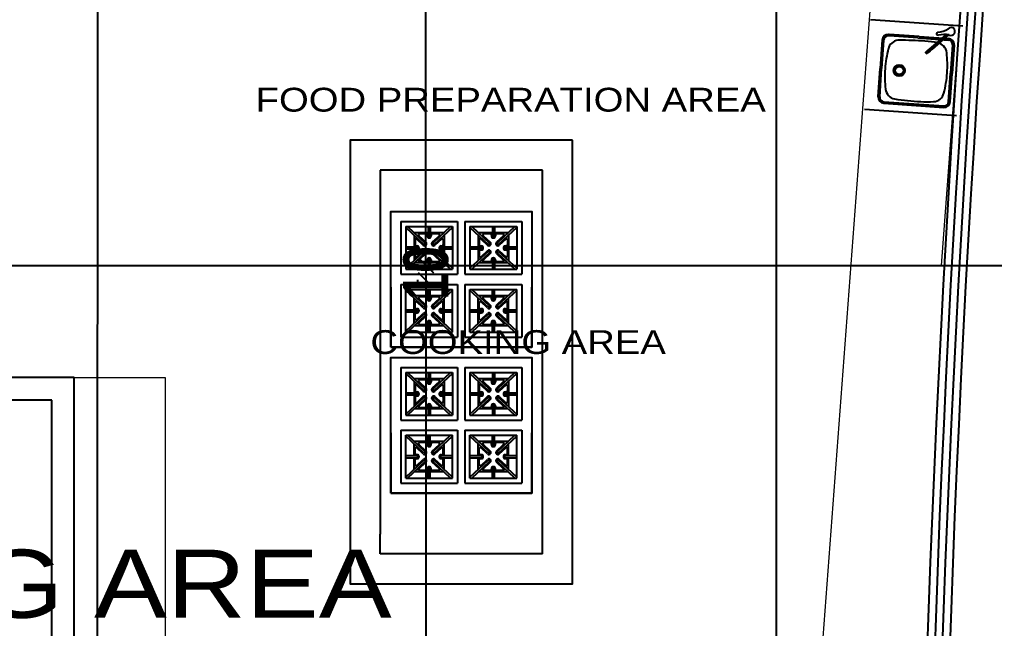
# Model space of a CAD drawing. Extents: x 285329 to 658348, y -83126 to -16980.
# Drawn here: x 347085 to 347735, y -40440 to -40034 of the extents above; entities that cross this region are included whole.
import ezdxf

# ---------------------------------------------------------------- set-up
doc = ezdxf.new("R2010")
doc.units = 0
doc.layers.get('0').update_dxf_attribs({"linetype": 'CONTINUOUS'})
doc.layers.get('DEFPOINTS').update_dxf_attribs({"color": 9, "linetype": 'CONTINUOUS'})
doc.layers.add('A-text function', color=30, linetype='CONTINUOUS', lineweight=20)
doc.layers.add('VIS', color=8, linetype='CONTINUOUS', lineweight=18)
for name, color, linetype in [('ARREDI', 7, 'CONTINUOUS'), ('AXIS', 1, 'CONTINUOUS'), ('FURNITURE', 4, 'CONTINUOUS'), ('hatch wall', 12, 'CONTINUOUS'), ('K_COMPONENTI', 252, 'CONTINUOUS'), ('proiezioni_finissime', 8, 'CONTINUOUS'), ('WALL', 7, 'CONTINUOUS'), ('WALL1', 2, 'CONTINUOUS')]:
    doc.layers.add(name, color=color, linetype=linetype)
doc.styles.add('ARIAL', font='BOD_CB.TTF', dxfattribs={"width": 1.2})
doc.styles.add('CITYBLUEPRINT', font='cityb___.ttf', dxfattribs={"width": 0.8})
doc.dimstyles.new('50', dxfattribs={"dimtxt": 30, "dimasz": 10, "dimexe": 5, "dimexo": 6, "dimgap": 5, "dimtad": 0, "dimdec": 0, "dimdsep": 46, "dimtxsty": 'CITYBLUEPRINT', "dimblk1": 'OBLIQUE', "dimblk2": 'OBLIQUE', "dimsah": 1, "dimcen": 0.05, "dimdle": 0.03, "dimclre": 22, "dimclrt": 7, "dimadec": 0, "dimazin": 0, "dimtfac": 1, "dimtdec": 0, "dimtix": 1, "dimtmove": 0, "dimatfit": 3, "dimldrblk": 'OBLIQUE', "dimfxl": 1, "dimtolj": 1, "dimtzin": 0, "dimarcsym": 0})

# ---------------------------------------------------------------- blocks, each defined once
blk = doc.blocks.new('cbcb')
at = {"layer": 'AXIS'}
for p, q in [((328671.27, -10741.78), (328670.74, -14326.06)), ((329123.22, -10741.85), (329122.69, -14326.13)), ((327245.11, -11829.25), (329571.96, -11829.25))]:
    blk.add_line(p, q, dxfattribs=at)
blk = doc.blocks.new('_Oblique')
at = {"color": 0, "lineweight": -2}
blk.add_line((-0.5, -0.5), (0.5, 0.5), dxfattribs=at)
blk = doc.blocks.new('*D2417')
at = {"layer": 'DEFPOINTS', "color": 0, "linetype": 'Continuous', "lineweight": 5, "transparency": 16777216}
for p in [(347357.82, -39343.08), (347356.02, -40198.29), (347356.02, -40198.29)]:
    blk.add_point(p, dxfattribs=at)
at = {"layer": 'VIS', "color": 22, "linetype": 'Continuous', "lineweight": -2, "transparency": 16777216}
for p, q in [((347351.82, -39343.08), (347351.02, -39343.08)), ((347350.02, -40198.29), (347351.02, -40198.29))]:
    blk.add_line(p, q, dxfattribs=at)
at = {"layer": 'VIS', "color": 0, "linetype": 'Continuous', "lineweight": -2, "transparency": 16777216}
for p, q in [((347356.02, -39343.05), (347356.02, -39738.67)), ((347356.02, -40198.32), (347356.02, -39802.71))]:
    blk.add_line(p, q, dxfattribs=at)
at = {"layer": 'VIS', "color": 0, "linetype": 'Continuous', "lineweight": -2, "transparency": 16777216, "xscale": 10, "yscale": 10, "zscale": 10}
for p, rotation in [((347356.02, -39343.08), 90), ((347356.02, -40198.29), 270)]:
    blk.add_blockref('_Oblique', p, dxfattribs=dict(at, rotation=rotation))
at = {"layer": 'VIS', "color": 7, "linetype": 'Continuous', "lineweight": 5, "transparency": 16777216, "insert": (347356.02, -39770.69), "char_height": 30, "attachment_point": 5, "rotation": 90, "style": 'CITYBLUEPRINT'}
blk.add_mtext('\\A1;855', dxfattribs=at)
blk = doc.blocks.new('*D2418')
at = {"layer": 'DEFPOINTS', "color": 0, "linetype": 'Continuous', "lineweight": 5, "transparency": 16777216}
for p in [(347356.02, -40198.29), (347356.02, -40208.29), (347356.02, -40208.29)]:
    blk.add_point(p, dxfattribs=at)
at = {"layer": 'VIS', "color": 0, "linetype": 'Continuous', "lineweight": -2, "transparency": 16777216}
for p, q in [((347356.02, -40198.29), (347356.02, -40188.29)), ((347356.02, -40198.29), (347356.02, -40208.29)), ((347356.02, -40208.29), (347356.02, -40218.29))]:
    blk.add_line(p, q, dxfattribs=at)
at = {"layer": 'VIS', "color": 22, "linetype": 'Continuous', "lineweight": -2, "transparency": 16777216}
for p, q in [((347350.02, -40198.29), (347351.02, -40198.29)), ((347350.02, -40208.29), (347351.02, -40208.29))]:
    blk.add_line(p, q, dxfattribs=at)
at = {"layer": 'VIS', "color": 0, "linetype": 'Continuous', "lineweight": -2, "transparency": 16777216, "xscale": 10, "yscale": 10, "zscale": 10}
for p, rotation in [((347356.02, -40198.29), 270), ((347356.02, -40208.29), 90)]:
    blk.add_blockref('_Oblique', p, dxfattribs=dict(at, rotation=rotation))
at = {"layer": 'VIS', "color": 7, "linetype": 'Continuous', "lineweight": 5, "transparency": 16777216, "insert": (347356.02, -40203.29), "char_height": 30, "attachment_point": 5, "rotation": 90, "style": 'CITYBLUEPRINT'}
blk.add_mtext('\\A1;10', dxfattribs=at)
blk = doc.blocks.new('*D2419')
at = {"layer": 'DEFPOINTS', "color": 0, "linetype": 'Continuous', "lineweight": 5, "transparency": 16777216}
for p in [(347356.02, -40208.29), (347356.02, -42483.29), (347359.48, -42483.29)]:
    blk.add_point(p, dxfattribs=at)
at = {"layer": 'VIS', "color": 22, "linetype": 'Continuous', "lineweight": -2, "transparency": 16777216}
for p, q in [((347350.02, -40208.29), (347351.02, -40208.29)), ((347353.48, -42483.29), (347351.02, -42483.29))]:
    blk.add_line(p, q, dxfattribs=at)
at = {"layer": 'VIS', "color": 0, "linetype": 'Continuous', "lineweight": -2, "transparency": 16777216}
for p, q in [((347356.02, -40208.26), (347356.02, -41307.35)), ((347356.02, -42483.32), (347356.02, -41384.24))]:
    blk.add_line(p, q, dxfattribs=at)
at = {"layer": 'VIS', "color": 0, "linetype": 'Continuous', "lineweight": -2, "transparency": 16777216, "xscale": 10, "yscale": 10, "zscale": 10}
for p, rotation in [((347356.02, -40208.29), 90), ((347356.02, -42483.29), 270)]:
    blk.add_blockref('_Oblique', p, dxfattribs=dict(at, rotation=rotation))
at = {"layer": 'VIS', "color": 7, "linetype": 'Continuous', "lineweight": 5, "transparency": 16777216, "insert": (347356.02, -41345.79), "char_height": 30, "attachment_point": 5, "rotation": 90, "style": 'CITYBLUEPRINT'}
blk.add_mtext('\\A1;2275', dxfattribs=at)

msp = doc.modelspace()

# ---------------------------------------------------------------- linework, layer by layer
at = {"layer": 'ARREDI', "color": 251, "ltscale": 100, "true_color": 0x575757}
for p, q in [((347339.21, -40169.13), (347339.21, -40204.26)), ((347339.21, -40169.13), (347376.99, -40169.13)), ((347342.54, -40172.46), (347342.54, -40200.93)), ((347342.54, -40172.46), (347373.66, -40172.46)), ((347343.77, -40172.46), (347355.56, -40183.43)), ((347357.43, -40172.46), (347357.43, -40178.69)), ((347358.77, -40172.46), (347358.77, -40178.69)), ((347372.43, -40172.46), (347360.64, -40183.43)), ((347373.66, -40172.46), (347373.66, -40200.93)), ((347376.99, -40169.13), (347376.99, -40204.26)), ((347381.99, -40169.13), (347419.77, -40169.13)), ((347381.99, -40169.13), (347381.99, -40204.26)), ((347385.32, -40172.46), (347416.43, -40172.46)), ((347385.32, -40172.46), (347385.32, -40200.93)), ((347386.55, -40172.46), (347398.34, -40183.43)), ((347400.21, -40172.46), (347400.21, -40178.69)), ((347401.54, -40172.46), (347401.54, -40178.69)), ((347415.2, -40172.46), (347403.41, -40183.43)), ((347416.43, -40172.46), (347416.43, -40200.93)), ((347419.77, -40169.13), (347419.77, -40204.26)), ((347342.54, -40173.14), (347354.66, -40184.4)), ((347348.1, -40178.3), (347348.1, -40186.03)), ((347357.43, -40176.69), (347348.33, -40176.69)), ((347351.26, -40178.52), (347356.02, -40182.94)), ((347356.1, -40177.36), (347351.72, -40177.36)), ((347356.77, -40178.03), (347356.77, -40178.69)), ((347367.87, -40176.69), (347358.77, -40176.69)), ((347359.43, -40178.03), (347359.43, -40178.69)), ((347364.48, -40177.36), (347360.1, -40177.36)), ((347364.94, -40178.52), (347360.18, -40182.94)), ((347373.66, -40173.14), (347361.54, -40184.4)), ((347368.1, -40178.3), (347368.1, -40186.03)), ((347385.32, -40173.14), (347397.43, -40184.4)), ((347390.88, -40178.3), (347390.88, -40186.03)), ((347400.21, -40176.69), (347391.1, -40176.69)), ((347394.04, -40178.52), (347398.8, -40182.94)), ((347398.88, -40177.36), (347394.5, -40177.36)), ((347399.54, -40178.03), (347399.54, -40178.69)), ((347410.65, -40176.69), (347401.54, -40176.69)), ((347402.21, -40178.03), (347402.21, -40178.69)), ((347407.26, -40177.36), (347402.88, -40177.36)), ((347407.71, -40178.52), (347402.96, -40182.94)), ((347416.43, -40173.14), (347404.32, -40184.4)), ((347410.88, -40178.3), (347410.88, -40186.03)), ((347348.77, -40181.37), (347348.77, -40184.69)), ((347349.43, -40185.36), (347350.1, -40185.36)), ((347349.89, -40180.88), (347354.2, -40184.89)), ((347366.31, -40180.88), (347362, -40184.89)), ((347366.1, -40185.36), (347366.77, -40185.36)), ((347367.43, -40181.37), (347367.43, -40184.69)), ((347391.54, -40181.37), (347391.54, -40184.69)), ((347392.21, -40185.36), (347392.88, -40185.36)), ((347392.67, -40180.88), (347396.98, -40184.89)), ((347409.09, -40180.88), (347404.78, -40184.89)), ((347408.88, -40185.36), (347409.54, -40185.36)), ((347410.21, -40181.37), (347410.21, -40184.69)), ((347342.54, -40186.03), (347350.1, -40186.03)), ((347342.54, -40187.36), (347350.1, -40187.36)), ((347354.66, -40188.99), (347342.54, -40200.25)), ((347355.56, -40189.96), (347343.77, -40200.93)), ((347348.1, -40187.36), (347348.1, -40195.08)), ((347348.77, -40188.69), (347348.77, -40192.02)), ((347349.43, -40188.03), (347350.1, -40188.03)), ((347354.2, -40188.5), (347349.89, -40192.51)), ((347356.02, -40190.45), (347351.26, -40194.87)), ((347360.18, -40190.45), (347364.94, -40194.87)), ((347360.64, -40189.96), (347372.43, -40200.93)), ((347361.54, -40188.99), (347373.66, -40200.25)), ((347362, -40188.5), (347366.31, -40192.51)), ((347366.1, -40186.03), (347373.66, -40186.03)), ((347366.1, -40187.36), (347373.66, -40187.36)), ((347366.1, -40188.03), (347366.77, -40188.03)), ((347367.43, -40188.69), (347367.43, -40192.02)), ((347368.1, -40187.36), (347368.1, -40195.08)), ((347385.32, -40186.03), (347392.88, -40186.03)), ((347385.32, -40187.36), (347392.88, -40187.36)), ((347397.43, -40188.99), (347385.32, -40200.25)), ((347398.34, -40189.96), (347386.55, -40200.93)), ((347390.88, -40187.36), (347390.88, -40195.08)), ((347391.54, -40188.69), (347391.54, -40192.02)), ((347392.21, -40188.03), (347392.88, -40188.03)), ((347396.98, -40188.5), (347392.67, -40192.51)), ((347398.8, -40190.45), (347394.04, -40194.87)), ((347402.96, -40190.45), (347407.71, -40194.87)), ((347403.41, -40189.96), (347415.2, -40200.93)), ((347404.32, -40188.99), (347416.43, -40200.25)), ((347404.78, -40188.5), (347409.09, -40192.51)), ((347408.88, -40186.03), (347416.43, -40186.03)), ((347408.88, -40187.36), (347416.43, -40187.36)), ((347408.88, -40188.03), (347409.54, -40188.03)), ((347410.21, -40188.69), (347410.21, -40192.02)), ((347410.88, -40187.36), (347410.88, -40195.08)), ((347357.43, -40196.69), (347348.33, -40196.69)), ((347356.1, -40196.03), (347351.72, -40196.03)), ((347356.77, -40194.69), (347356.77, -40195.36)), ((347357.43, -40194.69), (347357.43, -40200.93)), ((347358.77, -40194.69), (347358.77, -40200.93)), ((347367.87, -40196.69), (347358.77, -40196.69)), ((347359.43, -40194.69), (347359.43, -40195.36)), ((347364.48, -40196.03), (347360.1, -40196.03)), ((347400.21, -40196.69), (347391.1, -40196.69)), ((347398.88, -40196.03), (347394.5, -40196.03)), ((347399.54, -40194.69), (347399.54, -40195.36)), ((347400.21, -40194.69), (347400.21, -40200.93)), ((347401.54, -40194.69), (347401.54, -40200.93)), ((347410.65, -40196.69), (347401.54, -40196.69)), ((347402.21, -40194.69), (347402.21, -40195.36)), ((347407.26, -40196.03), (347402.88, -40196.03)), ((347339.21, -40204.26), (347376.99, -40204.26)), ((347342.54, -40200.93), (347373.66, -40200.93)), ((347381.99, -40204.26), (347419.77, -40204.26)), ((347385.32, -40200.93), (347416.43, -40200.93)), ((347339.21, -40210.93), (347339.21, -40246.06)), ((347339.21, -40210.93), (347376.99, -40210.93)), ((347376.99, -40210.93), (347376.99, -40246.06)), ((347381.99, -40210.93), (347419.77, -40210.93)), ((347381.99, -40210.93), (347381.99, -40246.06)), ((347419.77, -40210.93), (347419.77, -40246.06)), ((347342.54, -40242.73), (347342.54, -40214.26)), ((347342.54, -40214.26), (347373.66, -40214.26)), ((347354.66, -40226.2), (347342.54, -40214.94)), ((347355.56, -40225.23), (347343.77, -40214.26)), ((347357.43, -40220.49), (347357.43, -40214.26)), ((347358.77, -40220.49), (347358.77, -40214.26)), ((347360.64, -40225.23), (347372.43, -40214.26)), ((347361.54, -40226.2), (347373.66, -40214.94)), ((347373.66, -40242.73), (347373.66, -40214.26)), ((347385.32, -40214.26), (347416.43, -40214.26)), ((347385.32, -40242.73), (347385.32, -40214.26)), ((347397.43, -40226.2), (347385.32, -40214.94)), ((347398.34, -40225.23), (347386.55, -40214.26)), ((347400.21, -40220.49), (347400.21, -40214.26)), ((347401.54, -40220.49), (347401.54, -40214.26)), ((347403.41, -40225.23), (347415.2, -40214.26)), ((347404.32, -40226.2), (347416.43, -40214.94)), ((347416.43, -40242.73), (347416.43, -40214.26)), ((347348.1, -40227.83), (347348.1, -40220.1)), ((347357.43, -40218.49), (347348.33, -40218.49)), ((347348.77, -40226.49), (347348.77, -40223.17)), ((347354.2, -40226.69), (347349.89, -40222.68)), ((347356.02, -40224.74), (347351.26, -40220.32)), ((347356.1, -40219.16), (347351.72, -40219.16)), ((347356.77, -40220.49), (347356.77, -40219.83)), ((347367.87, -40218.49), (347358.77, -40218.49)), ((347359.43, -40220.49), (347359.43, -40219.83)), ((347364.48, -40219.16), (347360.1, -40219.16)), ((347360.18, -40224.74), (347364.94, -40220.32)), ((347362, -40226.69), (347366.31, -40222.68)), ((347367.43, -40226.49), (347367.43, -40223.17)), ((347368.1, -40227.83), (347368.1, -40220.1)), ((347390.88, -40227.83), (347390.88, -40220.1)), ((347400.21, -40218.49), (347391.1, -40218.49)), ((347391.54, -40226.49), (347391.54, -40223.17)), ((347396.98, -40226.69), (347392.67, -40222.68)), ((347398.8, -40224.74), (347394.04, -40220.32)), ((347398.88, -40219.16), (347394.5, -40219.16)), ((347399.54, -40220.49), (347399.54, -40219.83)), ((347410.65, -40218.49), (347401.54, -40218.49)), ((347402.21, -40220.49), (347402.21, -40219.83)), ((347407.26, -40219.16), (347402.88, -40219.16)), ((347402.96, -40224.74), (347407.71, -40220.32)), ((347404.78, -40226.69), (347409.09, -40222.68)), ((347410.21, -40226.49), (347410.21, -40223.17)), ((347410.88, -40227.83), (347410.88, -40220.1)), ((347342.54, -40227.83), (347350.1, -40227.83)), ((347342.54, -40229.16), (347350.1, -40229.16)), ((347342.54, -40242.05), (347354.66, -40230.79)), ((347348.1, -40236.88), (347348.1, -40229.16)), ((347348.77, -40233.82), (347348.77, -40230.49)), ((347349.43, -40227.16), (347350.1, -40227.16)), ((347349.43, -40229.83), (347350.1, -40229.83)), ((347349.89, -40234.31), (347354.2, -40230.3)), ((347373.66, -40242.05), (347361.54, -40230.79)), ((347366.31, -40234.31), (347362, -40230.3)), ((347366.1, -40227.16), (347366.77, -40227.16)), ((347366.1, -40227.83), (347373.66, -40227.83)), ((347366.1, -40229.16), (347373.66, -40229.16)), ((347366.1, -40229.83), (347366.77, -40229.83)), ((347367.43, -40233.82), (347367.43, -40230.49)), ((347368.1, -40236.88), (347368.1, -40229.16)), ((347385.32, -40227.83), (347392.88, -40227.83)), ((347385.32, -40229.16), (347392.88, -40229.16)), ((347385.32, -40242.05), (347397.43, -40230.79)), ((347390.88, -40236.88), (347390.88, -40229.16)), ((347391.54, -40233.82), (347391.54, -40230.49)), ((347392.21, -40227.16), (347392.88, -40227.16)), ((347392.21, -40229.83), (347392.88, -40229.83)), ((347392.67, -40234.31), (347396.98, -40230.3)), ((347416.43, -40242.05), (347404.32, -40230.79)), ((347409.09, -40234.31), (347404.78, -40230.3)), ((347408.88, -40227.16), (347409.54, -40227.16)), ((347408.88, -40227.83), (347416.43, -40227.83)), ((347408.88, -40229.16), (347416.43, -40229.16)), ((347408.88, -40229.83), (347409.54, -40229.83)), ((347410.21, -40233.82), (347410.21, -40230.49)), ((347410.88, -40236.88), (347410.88, -40229.16)), ((347343.77, -40242.73), (347355.56, -40231.76)), ((347351.26, -40236.67), (347356.02, -40232.25)), ((347356.77, -40237.16), (347356.77, -40236.49)), ((347357.43, -40242.73), (347357.43, -40236.49)), ((347358.77, -40242.73), (347358.77, -40236.49)), ((347359.43, -40237.16), (347359.43, -40236.49)), ((347364.94, -40236.67), (347360.18, -40232.25)), ((347372.43, -40242.73), (347360.64, -40231.76)), ((347386.55, -40242.73), (347398.34, -40231.76)), ((347394.04, -40236.67), (347398.8, -40232.25)), ((347399.54, -40237.16), (347399.54, -40236.49)), ((347400.21, -40242.73), (347400.21, -40236.49)), ((347401.54, -40242.73), (347401.54, -40236.49)), ((347402.21, -40237.16), (347402.21, -40236.49)), ((347407.71, -40236.67), (347402.96, -40232.25)), ((347415.2, -40242.73), (347403.41, -40231.76)), ((347342.54, -40242.73), (347373.66, -40242.73)), ((347357.43, -40238.49), (347348.33, -40238.49)), ((347356.1, -40237.83), (347351.72, -40237.83)), ((347367.87, -40238.49), (347358.77, -40238.49)), ((347364.48, -40237.83), (347360.1, -40237.83)), ((347385.32, -40242.73), (347416.43, -40242.73)), ((347400.21, -40238.49), (347391.1, -40238.49)), ((347398.88, -40237.83), (347394.5, -40237.83)), ((347410.65, -40238.49), (347401.54, -40238.49)), ((347407.26, -40237.83), (347402.88, -40237.83)), ((347339.21, -40246.06), (347376.99, -40246.06)), ((347381.99, -40246.06), (347419.77, -40246.06)), ((347339.21, -40266.39), (347339.21, -40301.53)), ((347339.21, -40266.39), (347376.99, -40266.39)), ((347342.54, -40269.73), (347342.54, -40298.19)), ((347342.54, -40269.73), (347373.66, -40269.73)), ((347343.77, -40269.73), (347355.56, -40280.69)), ((347357.43, -40269.73), (347357.43, -40275.96)), ((347358.77, -40269.73), (347358.77, -40275.96)), ((347372.43, -40269.73), (347360.64, -40280.69)), ((347373.66, -40269.73), (347373.66, -40298.19)), ((347376.99, -40266.39), (347376.99, -40301.53)), ((347381.99, -40266.39), (347419.77, -40266.39)), ((347381.99, -40266.39), (347381.99, -40301.53)), ((347385.32, -40269.73), (347416.43, -40269.73)), ((347385.32, -40269.73), (347385.32, -40298.19)), ((347386.55, -40269.73), (347398.34, -40280.69)), ((347400.21, -40269.73), (347400.21, -40275.96)), ((347401.54, -40269.73), (347401.54, -40275.96)), ((347415.2, -40269.73), (347403.41, -40280.69)), ((347416.43, -40269.73), (347416.43, -40298.19)), ((347419.77, -40266.39), (347419.77, -40301.53)), ((347342.54, -40270.4), (347354.66, -40281.67)), ((347348.1, -40275.57), (347348.1, -40283.29)), ((347357.43, -40273.96), (347348.33, -40273.96)), ((347351.26, -40275.78), (347356.02, -40280.2)), ((347356.1, -40274.63), (347351.72, -40274.63)), ((347356.77, -40275.29), (347356.77, -40275.96)), ((347367.87, -40273.96), (347358.77, -40273.96)), ((347359.43, -40275.29), (347359.43, -40275.96)), ((347364.48, -40274.63), (347360.1, -40274.63)), ((347364.94, -40275.78), (347360.18, -40280.2)), ((347373.66, -40270.4), (347361.54, -40281.67)), ((347368.1, -40275.57), (347368.1, -40283.29)), ((347385.32, -40270.4), (347397.43, -40281.67)), ((347390.88, -40275.57), (347390.88, -40283.29)), ((347400.21, -40273.96), (347391.1, -40273.96)), ((347394.04, -40275.78), (347398.8, -40280.2)), ((347398.88, -40274.63), (347394.5, -40274.63)), ((347399.54, -40275.29), (347399.54, -40275.96)), ((347410.65, -40273.96), (347401.54, -40273.96)), ((347402.21, -40275.29), (347402.21, -40275.96)), ((347407.26, -40274.63), (347402.88, -40274.63)), ((347407.71, -40275.78), (347402.96, -40280.2)), ((347416.43, -40270.4), (347404.32, -40281.67)), ((347410.88, -40275.57), (347410.88, -40283.29)), ((347348.77, -40278.63), (347348.77, -40281.96)), ((347349.43, -40282.63), (347350.1, -40282.63)), ((347349.89, -40278.14), (347354.2, -40282.16)), ((347366.31, -40278.14), (347362, -40282.16)), ((347366.1, -40282.63), (347366.77, -40282.63)), ((347367.43, -40278.63), (347367.43, -40281.96)), ((347391.54, -40278.63), (347391.54, -40281.96)), ((347392.21, -40282.63), (347392.88, -40282.63)), ((347392.67, -40278.14), (347396.98, -40282.16)), ((347409.09, -40278.14), (347404.78, -40282.16)), ((347408.88, -40282.63), (347409.54, -40282.63)), ((347410.21, -40278.63), (347410.21, -40281.96)), ((347342.54, -40283.29), (347350.1, -40283.29)), ((347342.54, -40284.63), (347350.1, -40284.63)), ((347354.66, -40286.25), (347342.54, -40297.52)), ((347355.56, -40287.23), (347343.77, -40298.19)), ((347348.1, -40284.63), (347348.1, -40292.35)), ((347348.77, -40285.96), (347348.77, -40289.29)), ((347349.43, -40285.29), (347350.1, -40285.29)), ((347354.2, -40285.76), (347349.89, -40289.78)), ((347356.02, -40287.72), (347351.26, -40292.14)), ((347360.18, -40287.72), (347364.94, -40292.14)), ((347360.64, -40287.23), (347372.43, -40298.19)), ((347361.54, -40286.25), (347373.66, -40297.52)), ((347362, -40285.76), (347366.31, -40289.78)), ((347366.1, -40283.29), (347373.66, -40283.29)), ((347366.1, -40284.63), (347373.66, -40284.63)), ((347366.1, -40285.29), (347366.77, -40285.29)), ((347367.43, -40285.96), (347367.43, -40289.29)), ((347368.1, -40284.63), (347368.1, -40292.35)), ((347385.32, -40283.29), (347392.88, -40283.29)), ((347385.32, -40284.63), (347392.88, -40284.63)), ((347397.43, -40286.25), (347385.32, -40297.52)), ((347398.34, -40287.23), (347386.55, -40298.19)), ((347390.88, -40284.63), (347390.88, -40292.35)), ((347391.54, -40285.96), (347391.54, -40289.29)), ((347392.21, -40285.29), (347392.88, -40285.29)), ((347396.98, -40285.76), (347392.67, -40289.78)), ((347398.8, -40287.72), (347394.04, -40292.14)), ((347402.96, -40287.72), (347407.71, -40292.14)), ((347403.41, -40287.23), (347415.2, -40298.19)), ((347404.32, -40286.25), (347416.43, -40297.52)), ((347404.78, -40285.76), (347409.09, -40289.78)), ((347408.88, -40283.29), (347416.43, -40283.29)), ((347408.88, -40284.63), (347416.43, -40284.63)), ((347408.88, -40285.29), (347409.54, -40285.29)), ((347410.21, -40285.96), (347410.21, -40289.29)), ((347410.88, -40284.63), (347410.88, -40292.35)), ((347357.43, -40293.96), (347348.33, -40293.96)), ((347356.1, -40293.29), (347351.72, -40293.29)), ((347356.77, -40291.96), (347356.77, -40292.63)), ((347357.43, -40291.96), (347357.43, -40298.19)), ((347358.77, -40291.96), (347358.77, -40298.19)), ((347367.87, -40293.96), (347358.77, -40293.96)), ((347359.43, -40291.96), (347359.43, -40292.63)), ((347364.48, -40293.29), (347360.1, -40293.29)), ((347400.21, -40293.96), (347391.1, -40293.96)), ((347398.88, -40293.29), (347394.5, -40293.29)), ((347399.54, -40291.96), (347399.54, -40292.63)), ((347400.21, -40291.96), (347400.21, -40298.19)), ((347401.54, -40291.96), (347401.54, -40298.19)), ((347410.65, -40293.96), (347401.54, -40293.96)), ((347402.21, -40291.96), (347402.21, -40292.63)), ((347407.26, -40293.29), (347402.88, -40293.29)), ((347339.21, -40301.53), (347376.99, -40301.53)), ((347342.54, -40298.19), (347373.66, -40298.19)), ((347381.99, -40301.53), (347419.77, -40301.53)), ((347385.32, -40298.19), (347416.43, -40298.19)), ((347339.21, -40308.19), (347339.21, -40343.33)), ((347339.21, -40308.19), (347376.99, -40308.19)), ((347376.99, -40308.19), (347376.99, -40343.33)), ((347381.99, -40308.19), (347419.77, -40308.19)), ((347381.99, -40308.19), (347381.99, -40343.33)), ((347419.77, -40308.19), (347419.77, -40343.33)), ((347342.54, -40339.99), (347342.54, -40311.53)), ((347342.54, -40311.53), (347373.66, -40311.53)), ((347354.66, -40323.47), (347342.54, -40312.2)), ((347355.56, -40322.49), (347343.77, -40311.53)), ((347357.43, -40317.76), (347357.43, -40311.53)), ((347358.77, -40317.76), (347358.77, -40311.53)), ((347360.64, -40322.49), (347372.43, -40311.53)), ((347361.54, -40323.47), (347373.66, -40312.2)), ((347373.66, -40339.99), (347373.66, -40311.53)), ((347385.32, -40311.53), (347416.43, -40311.53)), ((347385.32, -40339.99), (347385.32, -40311.53)), ((347397.43, -40323.47), (347385.32, -40312.2)), ((347398.34, -40322.49), (347386.55, -40311.53)), ((347400.21, -40317.76), (347400.21, -40311.53)), ((347401.54, -40317.76), (347401.54, -40311.53)), ((347403.41, -40322.49), (347415.2, -40311.53)), ((347404.32, -40323.47), (347416.43, -40312.2)), ((347416.43, -40339.99), (347416.43, -40311.53)), ((347348.1, -40325.09), (347348.1, -40317.37)), ((347357.43, -40315.76), (347348.33, -40315.76)), ((347348.77, -40323.76), (347348.77, -40320.43)), ((347354.2, -40323.96), (347349.89, -40319.94)), ((347356.02, -40322), (347351.26, -40317.58)), ((347356.1, -40316.43), (347351.72, -40316.43)), ((347356.77, -40317.76), (347356.77, -40317.09)), ((347367.87, -40315.76), (347358.77, -40315.76)), ((347359.43, -40317.76), (347359.43, -40317.09)), ((347364.48, -40316.43), (347360.1, -40316.43)), ((347360.18, -40322), (347364.94, -40317.58)), ((347362, -40323.96), (347366.31, -40319.94)), ((347367.43, -40323.76), (347367.43, -40320.43)), ((347368.1, -40325.09), (347368.1, -40317.37)), ((347390.88, -40325.09), (347390.88, -40317.37)), ((347400.21, -40315.76), (347391.1, -40315.76)), ((347391.54, -40323.76), (347391.54, -40320.43)), ((347396.98, -40323.96), (347392.67, -40319.94)), ((347398.8, -40322), (347394.04, -40317.58)), ((347398.88, -40316.43), (347394.5, -40316.43)), ((347399.54, -40317.76), (347399.54, -40317.09)), ((347410.65, -40315.76), (347401.54, -40315.76)), ((347402.21, -40317.76), (347402.21, -40317.09)), ((347407.26, -40316.43), (347402.88, -40316.43)), ((347402.96, -40322), (347407.71, -40317.58)), ((347404.78, -40323.96), (347409.09, -40319.94)), ((347410.21, -40323.76), (347410.21, -40320.43)), ((347410.88, -40325.09), (347410.88, -40317.37)), ((347342.54, -40325.09), (347350.1, -40325.09)), ((347342.54, -40326.43), (347350.1, -40326.43)), ((347342.54, -40339.32), (347354.66, -40328.05)), ((347348.1, -40334.15), (347348.1, -40326.43)), ((347348.77, -40331.09), (347348.77, -40327.76)), ((347349.43, -40324.43), (347350.1, -40324.43)), ((347349.43, -40327.09), (347350.1, -40327.09)), ((347349.89, -40331.58), (347354.2, -40327.56)), ((347373.66, -40339.32), (347361.54, -40328.05)), ((347366.31, -40331.58), (347362, -40327.56)), ((347366.1, -40324.43), (347366.77, -40324.43)), ((347366.1, -40325.09), (347373.66, -40325.09)), ((347366.1, -40326.43), (347373.66, -40326.43)), ((347366.1, -40327.09), (347366.77, -40327.09)), ((347367.43, -40331.09), (347367.43, -40327.76)), ((347368.1, -40334.15), (347368.1, -40326.43)), ((347385.32, -40325.09), (347392.88, -40325.09)), ((347385.32, -40326.43), (347392.88, -40326.43)), ((347385.32, -40339.32), (347397.43, -40328.05)), ((347390.88, -40334.15), (347390.88, -40326.43)), ((347391.54, -40331.09), (347391.54, -40327.76)), ((347392.21, -40324.43), (347392.88, -40324.43)), ((347392.21, -40327.09), (347392.88, -40327.09)), ((347392.67, -40331.58), (347396.98, -40327.56)), ((347416.43, -40339.32), (347404.32, -40328.05)), ((347409.09, -40331.58), (347404.78, -40327.56)), ((347408.88, -40324.43), (347409.54, -40324.43)), ((347408.88, -40325.09), (347416.43, -40325.09)), ((347408.88, -40326.43), (347416.43, -40326.43)), ((347408.88, -40327.09), (347409.54, -40327.09)), ((347410.21, -40331.09), (347410.21, -40327.76)), ((347410.88, -40334.15), (347410.88, -40326.43)), ((347343.77, -40339.99), (347355.56, -40329.03)), ((347351.26, -40333.94), (347356.02, -40329.52)), ((347356.77, -40334.43), (347356.77, -40333.76)), ((347357.43, -40339.99), (347357.43, -40333.76)), ((347358.77, -40339.99), (347358.77, -40333.76)), ((347359.43, -40334.43), (347359.43, -40333.76)), ((347364.94, -40333.94), (347360.18, -40329.52)), ((347372.43, -40339.99), (347360.64, -40329.03)), ((347386.55, -40339.99), (347398.34, -40329.03)), ((347394.04, -40333.94), (347398.8, -40329.52)), ((347399.54, -40334.43), (347399.54, -40333.76)), ((347400.21, -40339.99), (347400.21, -40333.76)), ((347401.54, -40339.99), (347401.54, -40333.76)), ((347402.21, -40334.43), (347402.21, -40333.76)), ((347407.71, -40333.94), (347402.96, -40329.52)), ((347415.2, -40339.99), (347403.41, -40329.03)), ((347342.54, -40339.99), (347373.66, -40339.99)), ((347357.43, -40335.76), (347348.33, -40335.76)), ((347356.1, -40335.09), (347351.72, -40335.09)), ((347367.87, -40335.76), (347358.77, -40335.76)), ((347364.48, -40335.09), (347360.1, -40335.09)), ((347385.32, -40339.99), (347416.43, -40339.99)), ((347400.21, -40335.76), (347391.1, -40335.76)), ((347398.88, -40335.09), (347394.5, -40335.09)), ((347410.65, -40335.76), (347401.54, -40335.76)), ((347407.26, -40335.09), (347402.88, -40335.09)), ((347339.21, -40343.33), (347376.99, -40343.33)), ((347381.99, -40343.33), (347419.77, -40343.33))]:
    msp.add_line(p, q, dxfattribs=at)
at = {"layer": 'ARREDI', "color": 7, "ltscale": 100}
for p, q in [((347332.54, -40212.73), (347332.54, -40252.73)), ((347426.43, -40252.73), (347426.43, -40212.73)), ((347332.54, -40309.99), (347332.54, -40349.99)), ((347426.43, -40349.99), (347426.43, -40309.99))]:
    msp.add_line(p, q, dxfattribs=at)
at = {"layer": 'ARREDI', "color": 251, "ltscale": 100, "true_color": 0x575757}
for centre, radius, start, end in [((347351.72, -40178.03), 0.667, 90, 227.07717), ((347356.1, -40178.03), 0.667, 0, 90), ((347358.1, -40178.69), 1.33, 180, 0), ((347358.1, -40178.69), 0.667, 180, 0), ((347360.1, -40178.03), 0.667, 90, 180), ((347364.48, -40178.03), 0.667, 312.92283, 90), ((347394.5, -40178.03), 0.667, 90, 227.07717), ((347398.88, -40178.03), 0.667, 0, 90), ((347400.88, -40178.69), 1.33, 180, 0), ((347400.88, -40178.69), 0.667, 180, 0), ((347402.88, -40178.03), 0.667, 90, 180), ((347407.26, -40178.03), 0.667, 312.92283, 90), ((347349.43, -40181.37), 0.667, 47.07717, 180), ((347349.43, -40184.69), 0.667, 180, 270), ((347350.1, -40186.69), 1.33, 270, 90), ((347355.11, -40183.91), 1.33, 227.07717, 47.07717), ((347355.11, -40183.91), 0.667, 227.07717, 47.07717), ((347361.09, -40183.91), 1.33, 132.92283, 312.92283), ((347361.09, -40183.91), 0.667, 132.92283, 312.92283), ((347366.1, -40186.69), 1.33, 90, 270), ((347366.77, -40181.37), 0.667, 0, 132.92283), ((347366.77, -40184.69), 0.667, 270, 0), ((347392.21, -40181.37), 0.667, 47.07717, 180), ((347392.21, -40184.69), 0.667, 180, 270), ((347392.88, -40186.69), 1.33, 270, 90), ((347397.89, -40183.91), 1.33, 227.07717, 47.07717), ((347397.89, -40183.91), 0.667, 227.07717, 47.07717), ((347403.87, -40183.91), 1.33, 132.92283, 312.92283), ((347403.87, -40183.91), 0.667, 132.92283, 312.92283), ((347408.88, -40186.69), 1.33, 90, 270), ((347409.54, -40181.37), 0.667, 0, 132.92283), ((347409.54, -40184.69), 0.667, 270, 0), ((347349.43, -40188.69), 0.667, 90, 180), ((347349.43, -40192.02), 0.667, 180, 312.92283), ((347350.1, -40186.69), 0.667, 270, 90), ((347355.11, -40189.47), 1.33, 312.92283, 132.92283), ((347355.11, -40189.47), 0.667, 312.92283, 132.92283), ((347361.09, -40189.47), 1.33, 47.07717, 227.07717), ((347361.09, -40189.47), 0.667, 47.07717, 227.07717), ((347366.1, -40186.69), 0.667, 90, 270), ((347366.77, -40192.02), 0.667, 227.07717, 0), ((347366.77, -40188.69), 0.667, 0, 90), ((347392.21, -40188.69), 0.667, 90, 180), ((347392.21, -40192.02), 0.667, 180, 312.92283), ((347392.88, -40186.69), 0.667, 270, 90), ((347397.89, -40189.47), 1.33, 312.92283, 132.92283), ((347397.89, -40189.47), 0.667, 312.92283, 132.92283), ((347403.87, -40189.47), 1.33, 47.07717, 227.07717), ((347403.87, -40189.47), 0.667, 47.07717, 227.07717), ((347408.88, -40186.69), 0.667, 90, 270), ((347409.54, -40192.02), 0.667, 227.07717, 0), ((347409.54, -40188.69), 0.667, 0, 90), ((347351.72, -40195.36), 0.667, 132.92283, 270), ((347356.1, -40195.36), 0.667, 270, 0), ((347358.1, -40194.69), 1.33, 0, 180), ((347358.1, -40194.69), 0.667, 0, 180), ((347360.1, -40195.36), 0.667, 180, 270), ((347364.48, -40195.36), 0.667, 270, 47.07717), ((347394.5, -40195.36), 0.667, 132.92283, 270), ((347398.88, -40195.36), 0.667, 270, 0), ((347400.88, -40194.69), 1.33, 0, 180), ((347400.88, -40194.69), 0.667, 0, 180), ((347402.88, -40195.36), 0.667, 180, 270), ((347407.26, -40195.36), 0.667, 270, 47.07717), ((347349.43, -40223.17), 0.667, 47.07717, 180), ((347351.72, -40219.83), 0.667, 90, 227.07717), ((347356.1, -40219.83), 0.667, 0, 90), ((347358.1, -40220.49), 1.33, 180, 0), ((347358.1, -40220.49), 0.667, 180, 0), ((347360.1, -40219.83), 0.667, 90, 180), ((347364.48, -40219.83), 0.667, 312.92283, 90), ((347366.77, -40223.17), 0.667, 0, 132.92283), ((347392.21, -40223.17), 0.667, 47.07717, 180), ((347394.5, -40219.83), 0.667, 90, 227.07717), ((347398.88, -40219.83), 0.667, 0, 90), ((347400.88, -40220.49), 1.33, 180, 0), ((347400.88, -40220.49), 0.667, 180, 0), ((347402.88, -40219.83), 0.667, 90, 180), ((347407.26, -40219.83), 0.667, 312.92283, 90), ((347409.54, -40223.17), 0.667, 0, 132.92283), ((347349.43, -40226.49), 0.667, 180, 270), ((347349.43, -40230.49), 0.667, 90, 180), ((347350.1, -40228.49), 1.33, 270, 90), ((347350.1, -40228.49), 0.667, 270, 90), ((347355.11, -40225.71), 1.33, 227.07717, 47.07717), ((347355.11, -40231.27), 1.33, 312.92283, 132.92283), ((347355.11, -40225.71), 0.667, 227.07717, 47.07717), ((347355.11, -40231.27), 0.667, 312.92283, 132.92283), ((347361.09, -40225.71), 1.33, 132.92283, 312.92283), ((347361.09, -40231.27), 1.33, 47.07717, 227.07717), ((347361.09, -40225.71), 0.667, 132.92283, 312.92283), ((347361.09, -40231.27), 0.667, 47.07717, 227.07717), ((347366.1, -40228.49), 1.33, 90, 270), ((347366.1, -40228.49), 0.667, 90, 270), ((347366.77, -40226.49), 0.667, 270, 0), ((347366.77, -40230.49), 0.667, 0, 90), ((347392.21, -40226.49), 0.667, 180, 270), ((347392.21, -40230.49), 0.667, 90, 180), ((347392.88, -40228.49), 1.33, 270, 90), ((347392.88, -40228.49), 0.667, 270, 90), ((347397.89, -40225.71), 1.33, 227.07717, 47.07717), ((347397.89, -40231.27), 1.33, 312.92283, 132.92283), ((347397.89, -40225.71), 0.667, 227.07717, 47.07717), ((347397.89, -40231.27), 0.667, 312.92283, 132.92283), ((347403.87, -40225.71), 1.33, 132.92283, 312.92283), ((347403.87, -40231.27), 1.33, 47.07717, 227.07717), ((347403.87, -40225.71), 0.667, 132.92283, 312.92283), ((347403.87, -40231.27), 0.667, 47.07717, 227.07717), ((347408.88, -40228.49), 1.33, 90, 270), ((347408.88, -40228.49), 0.667, 90, 270), ((347409.54, -40226.49), 0.667, 270, 0), ((347409.54, -40230.49), 0.667, 0, 90), ((347349.43, -40233.82), 0.667, 180, 312.92283), ((347351.72, -40237.16), 0.667, 132.92283, 270), ((347356.1, -40237.16), 0.667, 270, 0), ((347358.1, -40236.49), 1.33, 0, 180), ((347358.1, -40236.49), 0.667, 0, 180), ((347360.1, -40237.16), 0.667, 180, 270), ((347364.48, -40237.16), 0.667, 270, 47.07717), ((347366.77, -40233.82), 0.667, 227.07717, 0), ((347392.21, -40233.82), 0.667, 180, 312.92283), ((347394.5, -40237.16), 0.667, 132.92283, 270), ((347398.88, -40237.16), 0.667, 270, 0), ((347400.88, -40236.49), 1.33, 0, 180), ((347400.88, -40236.49), 0.667, 0, 180), ((347402.88, -40237.16), 0.667, 180, 270), ((347407.26, -40237.16), 0.667, 270, 47.07717), ((347409.54, -40233.82), 0.667, 227.07717, 0), ((347351.72, -40275.29), 0.667, 90, 227.07717), ((347356.1, -40275.29), 0.667, 0, 90), ((347358.1, -40275.96), 1.33, 180, 0), ((347358.1, -40275.96), 0.667, 180, 0), ((347360.1, -40275.29), 0.667, 90, 180), ((347364.48, -40275.29), 0.667, 312.92283, 90), ((347394.5, -40275.29), 0.667, 90, 227.07717), ((347398.88, -40275.29), 0.667, 0, 90), ((347400.88, -40275.96), 1.33, 180, 0), ((347400.88, -40275.96), 0.667, 180, 0), ((347402.88, -40275.29), 0.667, 90, 180), ((347407.26, -40275.29), 0.667, 312.92283, 90), ((347349.43, -40278.63), 0.667, 47.07717, 180), ((347349.43, -40281.96), 0.667, 180, 270), ((347350.1, -40283.96), 1.33, 270, 90), ((347355.11, -40281.18), 1.33, 227.07717, 47.07717), ((347355.11, -40281.18), 0.667, 227.07717, 47.07717), ((347361.09, -40281.18), 1.33, 132.92283, 312.92283), ((347361.09, -40281.18), 0.667, 132.92283, 312.92283), ((347366.1, -40283.96), 1.33, 90, 270), ((347366.77, -40278.63), 0.667, 0, 132.92283), ((347366.77, -40281.96), 0.667, 270, 0), ((347392.21, -40278.63), 0.667, 47.07717, 180), ((347392.21, -40281.96), 0.667, 180, 270), ((347392.88, -40283.96), 1.33, 270, 90), ((347397.89, -40281.18), 1.33, 227.07717, 47.07717), ((347397.89, -40281.18), 0.667, 227.07717, 47.07717), ((347403.87, -40281.18), 1.33, 132.92283, 312.92283), ((347403.87, -40281.18), 0.667, 132.92283, 312.92283), ((347408.88, -40283.96), 1.33, 90, 270), ((347409.54, -40278.63), 0.667, 0, 132.92283), ((347409.54, -40281.96), 0.667, 270, 0), ((347349.43, -40285.96), 0.667, 90, 180), ((347349.43, -40289.29), 0.667, 180, 312.92283), ((347350.1, -40283.96), 0.667, 270, 90), ((347355.11, -40286.74), 1.33, 312.92283, 132.92283), ((347355.11, -40286.74), 0.667, 312.92283, 132.92283), ((347361.09, -40286.74), 1.33, 47.07717, 227.07717), ((347361.09, -40286.74), 0.667, 47.07717, 227.07717), ((347366.1, -40283.96), 0.667, 90, 270), ((347366.77, -40289.29), 0.667, 227.07717, 0), ((347366.77, -40285.96), 0.667, 0, 90), ((347392.21, -40285.96), 0.667, 90, 180), ((347392.21, -40289.29), 0.667, 180, 312.92283), ((347392.88, -40283.96), 0.667, 270, 90), ((347397.89, -40286.74), 1.33, 312.92283, 132.92283), ((347397.89, -40286.74), 0.667, 312.92283, 132.92283), ((347403.87, -40286.74), 1.33, 47.07717, 227.07717), ((347403.87, -40286.74), 0.667, 47.07717, 227.07717), ((347408.88, -40283.96), 0.667, 90, 270), ((347409.54, -40289.29), 0.667, 227.07717, 0), ((347409.54, -40285.96), 0.667, 0, 90), ((347351.72, -40292.63), 0.667, 132.92283, 270), ((347356.1, -40292.63), 0.667, 270, 0), ((347358.1, -40291.96), 1.33, 0, 180), ((347358.1, -40291.96), 0.667, 0, 180), ((347360.1, -40292.63), 0.667, 180, 270), ((347364.48, -40292.63), 0.667, 270, 47.07717), ((347394.5, -40292.63), 0.667, 132.92283, 270), ((347398.88, -40292.63), 0.667, 270, 0), ((347400.88, -40291.96), 1.33, 0, 180), ((347400.88, -40291.96), 0.667, 0, 180), ((347402.88, -40292.63), 0.667, 180, 270), ((347407.26, -40292.63), 0.667, 270, 47.07717), ((347349.43, -40320.43), 0.667, 47.07717, 180), ((347351.72, -40317.09), 0.667, 90, 227.07717), ((347356.1, -40317.09), 0.667, 0, 90), ((347358.1, -40317.76), 1.33, 180, 0), ((347358.1, -40317.76), 0.667, 180, 0), ((347360.1, -40317.09), 0.667, 90, 180), ((347364.48, -40317.09), 0.667, 312.92283, 90), ((347366.77, -40320.43), 0.667, 0, 132.92283), ((347392.21, -40320.43), 0.667, 47.07717, 180), ((347394.5, -40317.09), 0.667, 90, 227.07717), ((347398.88, -40317.09), 0.667, 0, 90), ((347400.88, -40317.76), 1.33, 180, 0), ((347400.88, -40317.76), 0.667, 180, 0), ((347402.88, -40317.09), 0.667, 90, 180), ((347407.26, -40317.09), 0.667, 312.92283, 90), ((347409.54, -40320.43), 0.667, 0, 132.92283), ((347349.43, -40323.76), 0.667, 180, 270), ((347349.43, -40327.76), 0.667, 90, 180), ((347350.1, -40325.76), 1.33, 270, 90), ((347350.1, -40325.76), 0.667, 270, 90), ((347355.11, -40322.98), 1.33, 227.07717, 47.07717), ((347355.11, -40328.54), 1.33, 312.92283, 132.92283), ((347355.11, -40322.98), 0.667, 227.07717, 47.07717), ((347355.11, -40328.54), 0.667, 312.92283, 132.92283), ((347361.09, -40322.98), 1.33, 132.92283, 312.92283), ((347361.09, -40328.54), 1.33, 47.07717, 227.07717), ((347361.09, -40322.98), 0.667, 132.92283, 312.92283), ((347361.09, -40328.54), 0.667, 47.07717, 227.07717), ((347366.1, -40325.76), 1.33, 90, 270), ((347366.1, -40325.76), 0.667, 90, 270), ((347366.77, -40323.76), 0.667, 270, 0), ((347366.77, -40327.76), 0.667, 0, 90), ((347392.21, -40323.76), 0.667, 180, 270), ((347392.21, -40327.76), 0.667, 90, 180), ((347392.88, -40325.76), 1.33, 270, 90), ((347392.88, -40325.76), 0.667, 270, 90), ((347397.89, -40322.98), 1.33, 227.07717, 47.07717), ((347397.89, -40328.54), 1.33, 312.92283, 132.92283), ((347397.89, -40322.98), 0.667, 227.07717, 47.07717), ((347397.89, -40328.54), 0.667, 312.92283, 132.92283), ((347403.87, -40322.98), 1.33, 132.92283, 312.92283), ((347403.87, -40328.54), 1.33, 47.07717, 227.07717), ((347403.87, -40322.98), 0.667, 132.92283, 312.92283), ((347403.87, -40328.54), 0.667, 47.07717, 227.07717), ((347408.88, -40325.76), 1.33, 90, 270), ((347408.88, -40325.76), 0.667, 90, 270), ((347409.54, -40323.76), 0.667, 270, 0), ((347409.54, -40327.76), 0.667, 0, 90), ((347349.43, -40331.09), 0.667, 180, 312.92283), ((347351.72, -40334.43), 0.667, 132.92283, 270), ((347356.1, -40334.43), 0.667, 270, 0), ((347358.1, -40333.76), 1.33, 0, 180), ((347358.1, -40333.76), 0.667, 0, 180), ((347360.1, -40334.43), 0.667, 180, 270), ((347364.48, -40334.43), 0.667, 270, 47.07717), ((347366.77, -40331.09), 0.667, 227.07717, 0), ((347392.21, -40331.09), 0.667, 180, 312.92283), ((347394.5, -40334.43), 0.667, 132.92283, 270), ((347398.88, -40334.43), 0.667, 270, 0), ((347400.88, -40333.76), 1.33, 0, 180), ((347400.88, -40333.76), 0.667, 0, 180), ((347402.88, -40334.43), 0.667, 180, 270), ((347407.26, -40334.43), 0.667, 270, 47.07717), ((347409.54, -40331.09), 0.667, 227.07717, 0)]:
    msp.add_arc(centre, radius, start, end, dxfattribs=at)
at = {"layer": 'FURNITURE'}
for radius in [11924.27, 11914.27]:
    msp.add_arc((359612.1, -40858.33), radius, 175.261309, 184.738691, dxfattribs=at)
at = {"layer": 'hatch wall'}
msp.add_lwpolyline([(347453.52, -40114.82), (347305.46, -40114.82), (347305.46, -40410.61), (347453.52, -40410.61)], close=True, dxfattribs=at)
at = {"layer": 'K_COMPONENTI', "linetype": 'Continuous'}
for p, q in [((347713.45, -40038.83), (347652.05, -40034.61)), ((347713.45, -40038.83), (347652.05, -40034.61)), ((347659.74, -40048.11), (347658.44, -40067.07)), ((347660.74, -40048.18), (347659.43, -40067.14)), ((347667.85, -40045.66), (347663.94, -40045.39)), ((347664.37, -40044.42), (347664.01, -40044.4)), ((347684.52, -40045.81), (347664.37, -40044.42)), ((347683.53, -40046.74), (347667.85, -40045.66)), ((347689.57, -40055.74), (347689.02, -40056.22)), ((347689.68, -40055.54), (347689.19, -40055.97)), ((347689.57, -40055.74), (347690.51, -40054.92)), ((347689.57, -40055.74), (347689.68, -40055.54)), ((347689.6, -40056.01), (347689.57, -40055.74)), ((347689.6, -40056.01), (347690.62, -40055.12)), ((347689.68, -40055.54), (347690.52, -40054.81)), ((347689.75, -40056.27), (347690.8, -40055.36)), ((347689.99, -40056.46), (347691.01, -40055.57)), ((347690.25, -40056.53), (347691.2, -40055.7)), ((347690.46, -40056.45), (347691.31, -40055.71)), ((347690.51, -40054.92), (347691.61, -40053.96)), ((347690.51, -40054.92), (347690.52, -40054.81)), ((347690.62, -40055.12), (347690.51, -40054.92)), ((347690.52, -40054.81), (347691.5, -40053.96)), ((347690.62, -40055.12), (347691.8, -40054.09)), ((347690.8, -40055.36), (347690.62, -40055.12)), ((347690.8, -40055.36), (347692.01, -40054.31)), ((347691.01, -40055.57), (347690.8, -40055.36)), ((347691.01, -40055.57), (347692.19, -40054.55)), ((347691.2, -40055.7), (347691.01, -40055.57)), ((347691.2, -40055.7), (347692.29, -40054.75)), ((347691.31, -40055.71), (347691.2, -40055.7)), ((347691.31, -40055.71), (347692.29, -40054.86)), ((347692.34, -40053.22), (347691.5, -40053.96)), ((347691.61, -40053.96), (347691.5, -40053.96)), ((347691.61, -40053.96), (347692.52, -40053.17)), ((347691.8, -40054.09), (347691.61, -40053.96)), ((347691.8, -40054.09), (347692.79, -40053.23)), ((347692.01, -40054.31), (347691.8, -40054.09)), ((347692.01, -40054.31), (347693.03, -40053.42)), ((347692.19, -40054.55), (347692.01, -40054.31)), ((347692.19, -40054.55), (347693.18, -40053.68)), ((347692.29, -40054.75), (347692.19, -40054.55)), ((347692.29, -40054.75), (347693.21, -40053.95)), ((347692.29, -40054.86), (347693.13, -40054.12)), ((347692.29, -40054.86), (347692.29, -40054.75)), ((347692.34, -40053.23), (347692.31, -40053.25)), ((347692.34, -40053.23), (347692.31, -40053.25)), ((347692.37, -40053.21), (347692.34, -40053.23)), ((347692.36, -40053.22), (347692.34, -40053.22)), ((347692.34, -40053.22), (347692.34, -40053.22)), ((347692.34, -40053.22), (347692.34, -40053.22)), ((347692.34, -40053.22), (347692.34, -40053.22)), ((347692.37, -40053.21), (347692.4, -40053.19)), ((347692.43, -40053.18), (347692.4, -40053.19)), ((347692.47, -40053.17), (347692.43, -40053.18)), ((347692.47, -40053.17), (347692.51, -40053.17)), ((347692.51, -40053.17), (347692.54, -40053.16)), ((347692.54, -40053.16), (347692.58, -40053.17)), ((347692.58, -40053.17), (347692.63, -40053.17)), ((347692.67, -40053.18), (347692.63, -40053.17)), ((347692.71, -40053.19), (347692.67, -40053.18)), ((347692.71, -40053.19), (347692.75, -40053.21)), ((347692.75, -40053.21), (347692.79, -40053.23)), ((347692.79, -40053.23), (347692.83, -40053.25)), ((347692.83, -40053.25), (347692.87, -40053.27)), ((347692.91, -40053.3), (347692.87, -40053.27)), ((347692.95, -40053.33), (347692.91, -40053.3)), ((347692.95, -40053.33), (347692.99, -40053.37)), ((347692.99, -40053.37), (347693.02, -40053.4)), ((347693.02, -40053.4), (347693.05, -40053.44)), ((347693.05, -40053.44), (347693.08, -40053.48)), ((347693.11, -40053.52), (347693.08, -40053.48)), ((347693.13, -40054.11), (347693.1, -40054.13)), ((347693.13, -40053.56), (347693.11, -40053.52)), ((347693.13, -40053.56), (347693.16, -40053.61)), ((347693.15, -40054.08), (347693.13, -40054.11)), ((347693.13, -40054.12), (347693.14, -40054.1)), ((347693.15, -40054.08), (347693.17, -40054.05)), ((347693.16, -40053.61), (347693.17, -40053.65)), ((347693.17, -40053.65), (347693.19, -40053.7)), ((347693.17, -40054.05), (347693.18, -40054.02)), ((347693.2, -40053.98), (347693.18, -40054.02)), ((347693.19, -40053.7), (347693.2, -40053.74)), ((347693.21, -40053.78), (347693.2, -40053.74)), ((347693.21, -40053.95), (347693.2, -40053.98)), ((347693.21, -40053.82), (347693.21, -40053.78)), ((347693.21, -40053.82), (347693.21, -40053.87)), ((347693.21, -40053.87), (347693.21, -40053.91)), ((347693.21, -40053.91), (347693.21, -40053.95)), ((347688.93, -40056.59), (347688.95, -40056.28)), ((347688.95, -40056.28), (347688.93, -40056.59)), ((347688.93, -40056.59), (347689.01, -40056.52)), ((347689.07, -40056.87), (347688.93, -40056.59)), ((347689.07, -40056.87), (347688.93, -40056.59)), ((347688.95, -40056.28), (347689.12, -40056.02)), ((347688.95, -40056.28), (347689.12, -40056.02)), ((347689.02, -40056.22), (347688.95, -40056.28)), ((347689.6, -40056.01), (347689.01, -40056.52)), ((347689.01, -40056.52), (347689.02, -40056.22)), ((347689.01, -40056.52), (347689.15, -40056.8)), ((347689.19, -40055.97), (347689.02, -40056.22)), ((347689.15, -40056.8), (347689.07, -40056.87)), ((347689.32, -40057.04), (347689.07, -40056.87)), ((347689.32, -40057.04), (347689.07, -40056.87)), ((347689.19, -40055.97), (347689.12, -40056.02)), ((347689.75, -40056.27), (347689.15, -40056.8)), ((347689.15, -40056.8), (347689.4, -40056.98)), ((347689.4, -40056.98), (347689.32, -40057.04)), ((347689.63, -40057.07), (347689.32, -40057.04)), ((347689.63, -40057.07), (347689.32, -40057.04)), ((347689.99, -40056.46), (347689.4, -40056.98)), ((347689.4, -40056.98), (347689.7, -40057)), ((347689.75, -40056.27), (347689.6, -40056.01)), ((347689.91, -40056.93), (347689.63, -40057.07)), ((347689.91, -40056.93), (347689.63, -40057.07)), ((347689.63, -40057.07), (347689.7, -40057)), ((347690.25, -40056.53), (347689.7, -40057)), ((347689.98, -40056.87), (347689.7, -40057)), ((347689.99, -40056.46), (347689.75, -40056.27)), ((347689.91, -40056.93), (347689.98, -40056.87)), ((347690.46, -40056.45), (347689.98, -40056.87)), ((347690.25, -40056.53), (347689.99, -40056.46)), ((347690.25, -40056.53), (347690.46, -40056.45)), ((347657.13, -40086.02), (347658.44, -40067.07)), ((347658.13, -40086.09), (347659.43, -40067.14)), ((347709.34, -40098.69), (347647.94, -40094.46)), ((347332.54, -40252.73), (347426.43, -40252.73)), ((347426.43, -40252.73), (347332.54, -40252.73)), ((347332.54, -40349.99), (347426.43, -40349.99)), ((347426.43, -40349.99), (347332.54, -40349.99))]:
    msp.add_line(p, q, dxfattribs=at)
at = {"layer": 'K_COMPONENTI'}
for p, q in [((347433.52, -40134.82), (347325.46, -40134.82)), ((347325.46, -40134.82), (347325.46, -40377.48)), ((347433.52, -40390.61), (347433.52, -40134.82)), ((347325.46, -40390.61), (347325.46, -40377.48)), ((347433.52, -40390.61), (347325.46, -40390.61))]:
    msp.add_line(p, q, dxfattribs=at)
for points in [[(347332.54, -40252.73), (347332.54, -40162.46), (347426.43, -40162.46), (347426.43, -40252.73)], [(347332.54, -40349.99), (347332.54, -40259.73), (347426.43, -40259.73), (347426.43, -40349.99)]]:
    msp.add_lwpolyline(points, close=True, dxfattribs=at)
at = {"layer": 'K_COMPONENTI', "linetype": 'Continuous'}
for radius in [3.8, 2.75]:
    msp.add_circle((347671.17, -40068.44), radius, dxfattribs=at)
for centre, radius, start, end in [((347663.73, -40048.39), 4, 86.06638, 176.06638), ((347663.73, -40048.39), 3, 86.06638, 176.06638), ((347671.15, -40055.75), 7.5, 97.58944, 165.68514), ((347671.15, -40055.75), 7.5, 93.29639, 97.58944), ((347670.55, -40306.3), 258.04, 87.9639, 89.96241), ((347670.55, -40306.3), 258.04, 86.06501, 87.9639), ((347736.55, -40072.44), 75, 165.68514, 176.06638), ((347736.55, -40072.44), 75, 176.06638, 186.44762), ((347669.48, -40080.02), 7.5, 186.44762, 258.83638), ((347661.12, -40086.3), 4, 176.06638, 266.06638), ((347661.12, -40086.3), 3, 176.06638, 266.06638), ((347703.18, -39831.74), 258.04, 262.17036, 266.06776)]:
    msp.add_arc(centre, radius, start, end, dxfattribs=at)
at = {"layer": 'proiezioni_finissime', "linetype": 'Continuous'}
for p, q in [((347683.53, -40046.74), (347703.84, -40048.14)), ((347684.52, -40045.81), (347703.91, -40047.14)), ((347692.34, -40053.23), (347702.37, -40044.49)), ((347692.34, -40053.23), (347702.37, -40044.49)), ((347702.38, -40044.49), (347692.37, -40053.21)), ((347702.39, -40044.49), (347692.4, -40053.19)), ((347702.41, -40044.49), (347692.43, -40053.18)), ((347702.43, -40044.49), (347692.47, -40053.17)), ((347702.46, -40044.49), (347692.51, -40053.17)), ((347702.49, -40044.5), (347692.54, -40053.16)), ((347702.53, -40044.5), (347692.58, -40053.17)), ((347702.57, -40044.5), (347692.63, -40053.17)), ((347702.62, -40044.51), (347692.67, -40053.18)), ((347702.67, -40044.51), (347692.71, -40053.19)), ((347702.72, -40044.52), (347692.75, -40053.21)), ((347702.78, -40044.52), (347692.79, -40053.23)), ((347702.84, -40044.53), (347692.83, -40053.25)), ((347702.9, -40044.54), (347692.87, -40053.27)), ((347702.96, -40044.54), (347692.91, -40053.3)), ((347703.03, -40044.55), (347692.95, -40053.33)), ((347703.1, -40044.56), (347692.99, -40053.37)), ((347703.16, -40044.57), (347693.02, -40053.4)), ((347703.23, -40044.58), (347693.05, -40053.44)), ((347703.29, -40044.59), (347693.08, -40053.48)), ((347703.94, -40044.69), (347693.1, -40054.13)), ((347703.36, -40044.59), (347693.11, -40053.52)), ((347703.42, -40044.6), (347693.13, -40053.56)), ((347703.94, -40044.69), (347693.13, -40054.11)), ((347703.93, -40044.69), (347693.15, -40054.08)), ((347703.48, -40044.61), (347693.16, -40053.61)), ((347703.54, -40044.62), (347693.17, -40053.65)), ((347703.92, -40044.68), (347693.17, -40054.05)), ((347703.9, -40044.68), (347693.18, -40054.02)), ((347703.59, -40044.63), (347693.19, -40053.7)), ((347703.65, -40044.64), (347693.2, -40053.74)), ((347703.88, -40044.68), (347693.2, -40053.98)), ((347703.7, -40044.65), (347693.21, -40053.78)), ((347703.74, -40044.65), (347693.21, -40053.82)), ((347703.78, -40044.66), (347693.21, -40053.87)), ((347703.82, -40044.67), (347693.21, -40053.91)), ((347703.85, -40044.67), (347693.21, -40053.95)), ((347706.63, -40051.34), (347705.33, -40070.29)), ((347707.63, -40051.4), (347706.32, -40070.36)), ((347704.02, -40089.25), (347705.33, -40070.29)), ((347705.02, -40089.31), (347706.32, -40070.36)), ((347660.85, -40090.29), (347700.76, -40093.03)), ((347660.92, -40089.29), (347700.82, -40092.03))]:
    msp.add_line(p, q, dxfattribs=at)
for centre, radius, start, end in [((347695.17, -40026.77), 16.26, 275.92175, 301.7751), ((347705.65, -40042.42), 2.65, 243.33053, 136.4879), ((347684.04, -40110.17), 61.45, 78.07757, 86.0655), ((347697.02, -40043.93), 1, 99.90922, 279.90922), ((347701.09, -40060.69), 16.26, 78.04333, 103.89669), ((347703.64, -40051.13), 3, 356.06638, 86.06638), ((347703.64, -40051.13), 4, 356.06638, 86.06638), ((347695.28, -40057.41), 7.5, 6.44762, 78.83638), ((347628.21, -40064.99), 75, 356.06638, 6.44762), ((347628.21, -40064.99), 75, 345.68514, 356.06638), ((347693.61, -40081.68), 7.5, 273.29639, 345.68514), ((347689.7, -40027.87), 61.45, 266.06726, 274.0552), ((347701.03, -40089.04), 4, 266.06638, 356.06638), ((347701.03, -40089.04), 3, 266.06638, 356.06638)]:
    msp.add_arc(centre, radius, start, end, dxfattribs=at)
at = {"layer": 'VIS', "linetype": 'Continuous', "lineweight": 5}
for p, q in [((347615.09, -40518.04), (347666.01, -39838.54)), ((347699.22, -40198.29), (347723.6, -39872.83)), ((347121.86, -40273.04), (347182.34, -40273.04)), ((347182.34, -40273.04), (347182.34, -40518.04))]:
    msp.add_line(p, q, dxfattribs=at)
at = {"layer": 'WALL', "linetype": 'Continuous'}
for p, q in [((347121.86, -40273.04), (346789.78, -40273.04)), ((347121.86, -40558.04), (347121.86, -40273.04)), ((347106.86, -40288.04), (346789.78, -40288.04)), ((347106.86, -40558.04), (347106.86, -40288.04))]:
    msp.add_line(p, q, dxfattribs=at)
at = {"layer": 'WALL1'}
for radius in [11929.27, 11919.27]:
    msp.add_arc((359612.1, -40858.33), radius, 175.261309, 184.738691, dxfattribs=at)

# ---------------------------------------------------------------- block references
at = {"layer": 'VIS', "linetype": 'Continuous', "lineweight": 5}
msp.add_blockref('cbcb', (18466.12, -28369.04), dxfattribs=at)

# ---------------------------------------------------------------- texts
at = {"layer": 'A-text function', "attachment_point": 1, "style": 'ARIAL'}
for s, insert, char_height, width in [('FOOD PREPARATION AREA', (347242.59, -40079.95), 15.876, 480.9674), ('COOKING AREA', (347319.01, -40241.47), 15.876, 480.9674), ('SERVING AREA', (346787.15, -40387.77), 45.36, 1374.1926)]:
    msp.add_mtext(s, dxfattribs=dict(at, insert=insert, char_height=char_height, width=width))

# ---------------------------------------------------------------- dimensions: what is measured, and where the dimension line sits
at = {"layer": 'VIS', "linetype": 'Continuous', "lineweight": 5}
for base, p1, p2, picture, middle in [((347356.02, -40198.29), (347357.82, -39343.08), (347356.02, -40198.29), '*D2417', (347356.02, -39770.69)), ((347356.02, -40208.29), (347356.02, -40198.29), (347356.02, -40208.29), '*D2418', (347356.02, -40203.29)), ((347356.02, -42483.29), (347356.02, -40208.29), (347359.48, -42483.29), '*D2419', (347356.02, -41345.79))]:
    dim = msp.add_linear_dim(base=base, p1=p1, p2=p2, angle=90, dimstyle='50', override={"dimtmove": 1}, dxfattribs=at)
    dim.commit()
    dim.dimension.update_dxf_attribs({"geometry": picture, "text_midpoint": middle})

doc.saveas('drawing.dxf')
